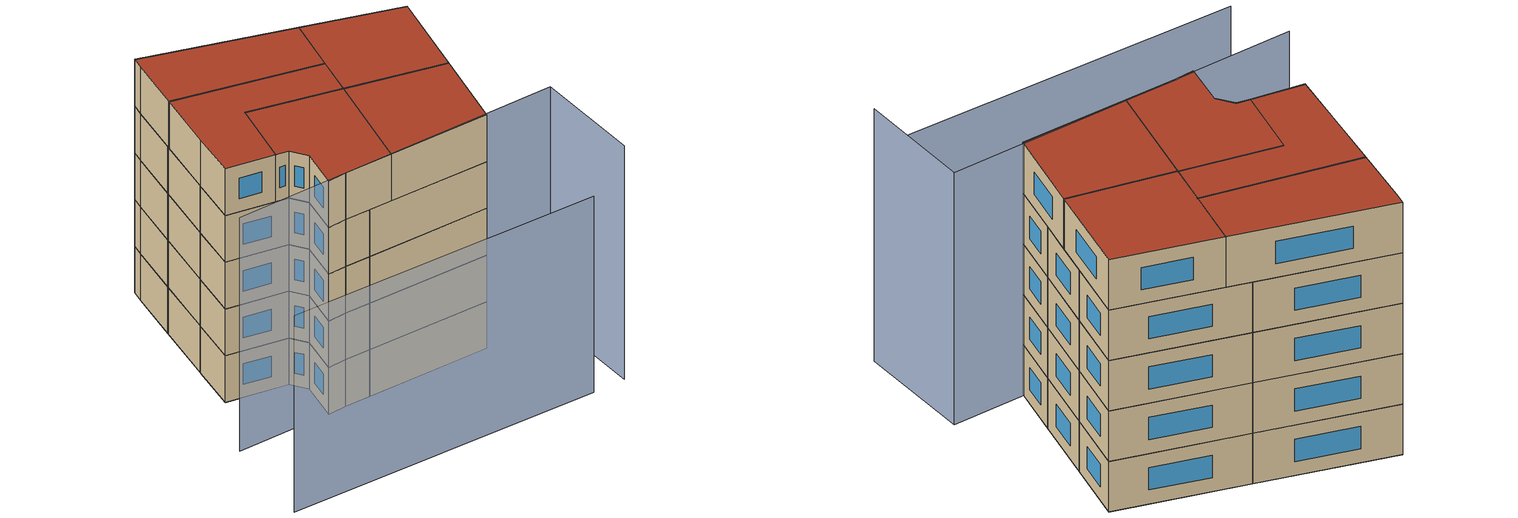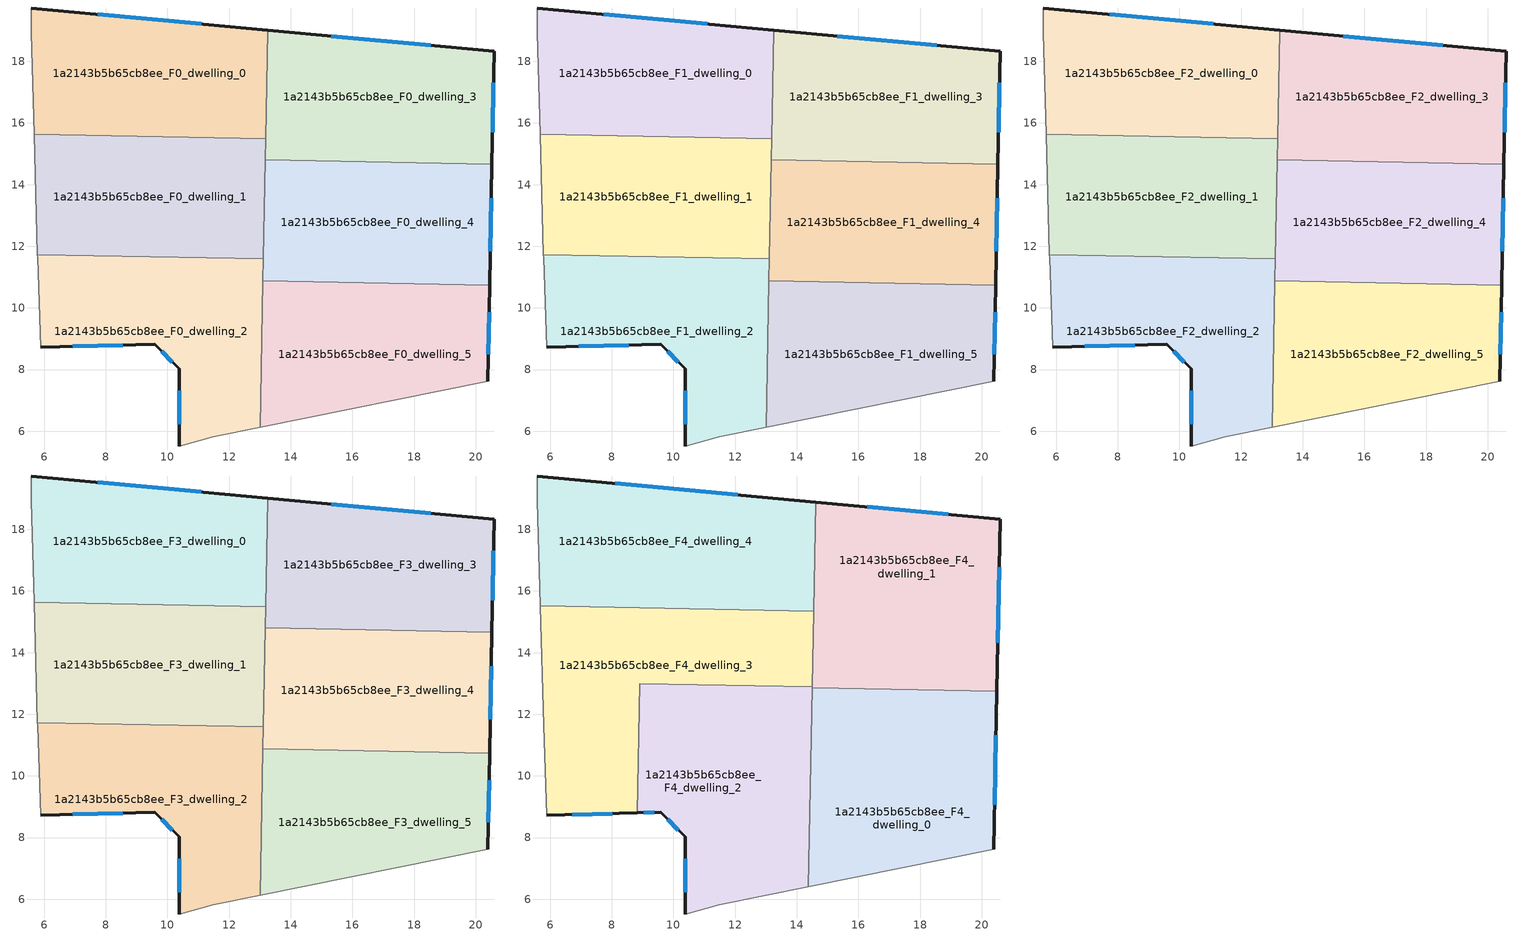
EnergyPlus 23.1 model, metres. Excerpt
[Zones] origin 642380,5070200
1a2143b5b65cb8ee_F0_dwelling_0
 floor ground (EU_floor_Construction): 13.18,15.49 13.25,19.01 5.59,19.73 5.59,18.93 5.68,15.63 z0
 wall outside (EU_wall_Construction): 5.59,19.73 13.25,19.01 z0:3
 wall to 1a2143b5b65cb8ee_F0_dwelling_1 (EU_wall_Construction): 13.18,15.49 5.68,15.63 z0:3
 wall adiabatic (EU_wall_Construction): 5.68,15.63 5.59,18.93 5.59,19.73 z0:3
 wall to 1a2143b5b65cb8ee_F0_dwelling_3 (EU_wall_Construction): 13.25,19.01 13.18,15.49 z0:3
 window (EU_Window_Construction): 7.73,19.53 11.1,19.21 z0.84:2.16
1a2143b5b65cb8ee_F0_dwelling_1
 floor ground (EU_floor_Construction): 13.11,11.59 13.18,15.49 5.68,15.63 5.78,11.73 z0
 wall adiabatic (EU_wall_Construction): 5.78,11.73 5.68,15.63 z0:3
 wall to 1a2143b5b65cb8ee_F0_dwelling_2 (EU_wall_Construction): 13.11,11.59 5.78,11.73 z0:3
 wall to 1a2143b5b65cb8ee_F0_dwelling_4 (EU_wall_Construction): 13.17,14.81 13.11,11.59 z0:3
 wall to 1a2143b5b65cb8ee_F0_dwelling_3 (EU_wall_Construction): 13.18,15.49 13.17,14.81 z0:3
1a2143b5b65cb8ee_F0_dwelling_2
 floor ground (EU_floor_Construction): 13.01,6.13 13.11,11.59 5.78,11.73 5.78,11.62 5.88,8.72 9.59,8.82 10.39,8.02 10.39,5.52 11.49,5.82 z0
 wall outside (EU_wall_Construction): 10.39,5.52 10.39,8.02 9.59,8.82 5.88,8.72 z0:3
 wall adiabatic (EU_wall_Construction): 5.88,8.72 5.78,11.62 5.78,11.73 / 13.01,6.13 11.49,5.82 10.39,5.52 z0:3
 wall to 1a2143b5b65cb8ee_F0_dwelling_5 (EU_wall_Construction): 13.1,10.87 13.01,6.13 z0:3
 wall to 1a2143b5b65cb8ee_F0_dwelling_4 (EU_wall_Construction): 13.11,11.59 13.1,10.87 z0:3
 window (EU_Window_Construction): 8.55,8.79 6.92,8.75 / 10.39,6.22 10.39,7.32 / 10.16,8.24 9.81,8.6 z0.84:2.16
1a2143b5b65cb8ee_F0_dwelling_3
 floor ground (EU_floor_Construction): 20.53,14.67 20.6,18.33 13.25,19.01 13.17,14.81 z0
 wall outside (EU_wall_Construction): 13.25,19.01 20.6,18.33 20.53,14.67 z0:3
 wall to 1a2143b5b65cb8ee_F0_dwelling_4 (EU_wall_Construction): 20.53,14.67 13.17,14.81 z0:3
 window (EU_Window_Construction): 15.31,18.82 18.54,18.52 / 20.58,17.3 20.55,15.69 z0.84:2.16
1a2143b5b65cb8ee_F0_dwelling_4
 floor ground (EU_floor_Construction): 20.45,10.74 20.53,14.67 13.17,14.81 13.09,10.87 z0
 wall outside (EU_wall_Construction): 20.53,14.67 20.45,10.74 z0:3
 wall to 1a2143b5b65cb8ee_F0_dwelling_5 (EU_wall_Construction): 20.45,10.74 13.09,10.87 z0:3
 window (EU_Window_Construction): 20.51,13.57 20.47,11.84 z0.84:2.16
1a2143b5b65cb8ee_F0_dwelling_5
 floor ground (EU_floor_Construction): 20.39,7.62 20.45,10.74 13.09,10.87 13.01,6.13 z0
 wall outside (EU_wall_Construction): 20.45,10.74 20.39,7.62 z0:3
 wall adiabatic (EU_wall_Construction): 20.39,7.62 13.01,6.13 z0:3
 window (EU_Window_Construction): 20.44,9.86 20.41,8.49 z0.84:2.16
1a2143b5b65cb8ee_F1_dwelling_0
 floor to 1a2143b5b65cb8ee_F0_dwelling_0 (EU_floor_Construction): 13.18,15.49 13.25,19.01 5.59,19.73 5.59,18.93 5.68,15.63 z3
 wall outside (EU_wall_Construction): 5.59,19.73 13.25,19.01 z3:6
 wall to 1a2143b5b65cb8ee_F1_dwelling_1 (EU_wall_Construction): 13.18,15.49 5.68,15.63 z3:6
 wall adiabatic (EU_wall_Construction): 5.68,15.63 5.59,18.93 5.59,19.73 z3:6
 wall to 1a2143b5b65cb8ee_F1_dwelling_3 (EU_wall_Construction): 13.25,19.01 13.18,15.49 z3:6
 window (EU_Window_Construction): 7.73,19.53 11.1,19.21 z3.84:5.16
1a2143b5b65cb8ee_F1_dwelling_1
 floor to 1a2143b5b65cb8ee_F0_dwelling_1 (EU_floor_Construction): 13.11,11.59 13.18,15.49 5.68,15.63 5.78,11.73 z3
 wall adiabatic (EU_wall_Construction): 5.78,11.73 5.68,15.63 z3:6
 wall to 1a2143b5b65cb8ee_F1_dwelling_2 (EU_wall_Construction): 13.11,11.59 5.78,11.73 z3:6
 wall to 1a2143b5b65cb8ee_F1_dwelling_4 (EU_wall_Construction): 13.17,14.81 13.11,11.59 z3:6
 wall to 1a2143b5b65cb8ee_F1_dwelling_3 (EU_wall_Construction): 13.18,15.49 13.17,14.81 z3:6
1a2143b5b65cb8ee_F1_dwelling_2
 floor to 1a2143b5b65cb8ee_F0_dwelling_2 (EU_floor_Construction): 13.01,6.13 13.11,11.59 5.78,11.73 5.78,11.62 5.88,8.72 9.59,8.82 10.39,8.02 10.39,5.52 11.49,5.82 z3
 wall outside (EU_wall_Construction): 10.39,5.52 10.39,8.02 9.59,8.82 5.88,8.72 z3:6
 wall adiabatic (EU_wall_Construction): 5.88,8.72 5.78,11.62 5.78,11.73 / 13.01,6.13 11.49,5.82 10.39,5.52 z3:6
 wall to 1a2143b5b65cb8ee_F1_dwelling_5 (EU_wall_Construction): 13.1,10.87 13.01,6.13 z3:6
 wall to 1a2143b5b65cb8ee_F1_dwelling_4 (EU_wall_Construction): 13.11,11.59 13.1,10.87 z3:6
 window (EU_Window_Construction): 8.55,8.79 6.92,8.75 / 10.39,6.22 10.39,7.32 / 10.16,8.24 9.81,8.6 z3.84:5.16
1a2143b5b65cb8ee_F1_dwelling_3
 floor to 1a2143b5b65cb8ee_F0_dwelling_3 (EU_floor_Construction): 20.53,14.67 20.6,18.33 13.25,19.01 13.17,14.81 z3
 wall outside (EU_wall_Construction): 13.25,19.01 20.6,18.33 20.53,14.67 z3:6
 wall to 1a2143b5b65cb8ee_F1_dwelling_4 (EU_wall_Construction): 20.53,14.67 13.17,14.81 z3:6
 window (EU_Window_Construction): 15.31,18.82 18.54,18.52 / 20.58,17.3 20.55,15.69 z3.84:5.16
1a2143b5b65cb8ee_F1_dwelling_4
 floor to 1a2143b5b65cb8ee_F0_dwelling_4 (EU_floor_Construction): 20.45,10.74 20.53,14.67 13.17,14.81 13.09,10.87 z3
 wall outside (EU_wall_Construction): 20.53,14.67 20.45,10.74 z3:6
 wall to 1a2143b5b65cb8ee_F1_dwelling_5 (EU_wall_Construction): 20.45,10.74 13.09,10.87 z3:6
 window (EU_Window_Construction): 20.51,13.57 20.47,11.84 z3.84:5.16
1a2143b5b65cb8ee_F1_dwelling_5
 floor to 1a2143b5b65cb8ee_F0_dwelling_5 (EU_floor_Construction): 20.39,7.62 20.45,10.74 13.09,10.87 13.01,6.13 z3
 wall outside (EU_wall_Construction): 20.45,10.74 20.39,7.62 z3:6
 wall adiabatic (EU_wall_Construction): 20.39,7.62 13.01,6.13 z3:6
 window (EU_Window_Construction): 20.44,9.86 20.41,8.49 z3.84:5.16
1a2143b5b65cb8ee_F2_dwelling_0
 floor to 1a2143b5b65cb8ee_F1_dwelling_0 (EU_floor_Construction): 13.18,15.49 13.25,19.01 5.59,19.73 5.59,18.93 5.68,15.63 z6
 wall outside (EU_wall_Construction): 5.59,19.73 13.25,19.01 z6:9
 wall to 1a2143b5b65cb8ee_F2_dwelling_1 (EU_wall_Construction): 13.18,15.49 5.68,15.63 z6:9
 wall adiabatic (EU_wall_Construction): 5.68,15.63 5.59,18.93 5.59,19.73 z6:9
 wall to 1a2143b5b65cb8ee_F2_dwelling_3 (EU_wall_Construction): 13.25,19.01 13.18,15.49 z6:9
 window (EU_Window_Construction): 7.73,19.53 11.1,19.21 z6.84:8.16
1a2143b5b65cb8ee_F2_dwelling_1
 floor to 1a2143b5b65cb8ee_F1_dwelling_1 (EU_floor_Construction): 13.11,11.59 13.18,15.49 5.68,15.63 5.78,11.73 z6
 wall adiabatic (EU_wall_Construction): 5.78,11.73 5.68,15.63 z6:9
 wall to 1a2143b5b65cb8ee_F2_dwelling_2 (EU_wall_Construction): 13.11,11.59 5.78,11.73 z6:9
 wall to 1a2143b5b65cb8ee_F2_dwelling_4 (EU_wall_Construction): 13.17,14.81 13.11,11.59 z6:9
 wall to 1a2143b5b65cb8ee_F2_dwelling_3 (EU_wall_Construction): 13.18,15.49 13.17,14.81 z6:9
1a2143b5b65cb8ee_F2_dwelling_2
 floor to 1a2143b5b65cb8ee_F1_dwelling_2 (EU_floor_Construction): 13.01,6.13 13.11,11.59 5.78,11.73 5.78,11.62 5.88,8.72 9.59,8.82 10.39,8.02 10.39,5.52 11.49,5.82 z6
 wall outside (EU_wall_Construction): 10.39,5.52 10.39,8.02 9.59,8.82 5.88,8.72 z6:9
 wall adiabatic (EU_wall_Construction): 5.88,8.72 5.78,11.62 5.78,11.73 / 13.01,6.13 11.49,5.82 10.39,5.52 z6:9
 wall to 1a2143b5b65cb8ee_F2_dwelling_5 (EU_wall_Construction): 13.1,10.87 13.01,6.13 z6:9
 wall to 1a2143b5b65cb8ee_F2_dwelling_4 (EU_wall_Construction): 13.11,11.59 13.1,10.87 z6:9
 window (EU_Window_Construction): 8.55,8.79 6.92,8.75 / 10.39,6.22 10.39,7.32 / 10.16,8.24 9.81,8.6 z6.84:8.16
1a2143b5b65cb8ee_F2_dwelling_3
 floor to 1a2143b5b65cb8ee_F1_dwelling_3 (EU_floor_Construction): 20.53,14.67 20.6,18.33 13.25,19.01 13.17,14.81 z6
 wall outside (EU_wall_Construction): 13.25,19.01 20.6,18.33 20.53,14.67 z6:9
 wall to 1a2143b5b65cb8ee_F2_dwelling_4 (EU_wall_Construction): 20.53,14.67 13.17,14.81 z6:9
 window (EU_Window_Construction): 15.31,18.82 18.54,18.52 / 20.58,17.3 20.55,15.69 z6.84:8.16
1a2143b5b65cb8ee_F2_dwelling_4
 floor to 1a2143b5b65cb8ee_F1_dwelling_4 (EU_floor_Construction): 20.45,10.74 20.53,14.67 13.17,14.81 13.09,10.87 z6
 wall outside (EU_wall_Construction): 20.53,14.67 20.45,10.74 z6:9
 wall to 1a2143b5b65cb8ee_F2_dwelling_5 (EU_wall_Construction): 20.45,10.74 13.09,10.87 z6:9
 window (EU_Window_Construction): 20.51,13.57 20.47,11.84 z6.84:8.16
1a2143b5b65cb8ee_F2_dwelling_5
 floor to 1a2143b5b65cb8ee_F1_dwelling_5 (EU_floor_Construction): 20.39,7.62 20.45,10.74 13.09,10.87 13.01,6.13 z6
 wall outside (EU_wall_Construction): 20.45,10.74 20.39,7.62 z6:9
 wall adiabatic (EU_wall_Construction): 20.39,7.62 13.01,6.13 z6:9
 window (EU_Window_Construction): 20.44,9.86 20.41,8.49 z6.84:8.16
1a2143b5b65cb8ee_F3_dwelling_0
 floor to 1a2143b5b65cb8ee_F2_dwelling_0 (EU_floor_Construction): 13.18,15.49 13.25,19.01 5.59,19.73 5.59,18.93 5.68,15.63 z9
 wall outside (EU_wall_Construction): 5.59,19.73 13.25,19.01 z9:12
 wall to 1a2143b5b65cb8ee_F3_dwelling_1 (EU_wall_Construction): 13.18,15.49 5.68,15.63 z9:12
 wall adiabatic (EU_wall_Construction): 5.68,15.63 5.59,18.93 5.59,19.73 z9:12
 wall to 1a2143b5b65cb8ee_F3_dwelling_3 (EU_wall_Construction): 13.25,19.01 13.18,15.49 z9:12
 window (EU_Window_Construction): 7.73,19.53 11.1,19.21 z9.84:11.16
1a2143b5b65cb8ee_F3_dwelling_1
 floor to 1a2143b5b65cb8ee_F2_dwelling_1 (EU_floor_Construction): 13.11,11.59 13.18,15.49 5.68,15.63 5.78,11.73 z9
 wall adiabatic (EU_wall_Construction): 5.78,11.73 5.68,15.63 z9:12
 wall to 1a2143b5b65cb8ee_F3_dwelling_2 (EU_wall_Construction): 13.11,11.59 5.78,11.73 z9:12
 wall to 1a2143b5b65cb8ee_F3_dwelling_4 (EU_wall_Construction): 13.17,14.81 13.11,11.59 z9:12
 wall to 1a2143b5b65cb8ee_F3_dwelling_3 (EU_wall_Construction): 13.18,15.49 13.17,14.81 z9:12
1a2143b5b65cb8ee_F3_dwelling_2
 floor to 1a2143b5b65cb8ee_F2_dwelling_2 (EU_floor_Construction): 13.01,6.13 13.11,11.59 5.78,11.73 5.78,11.62 5.88,8.72 9.59,8.82 10.39,8.02 10.39,5.52 11.49,5.82 z9
 wall outside (EU_wall_Construction): 10.39,5.52 10.39,8.02 9.59,8.82 5.88,8.72 z9:12
 wall adiabatic (EU_wall_Construction): 5.88,8.72 5.78,11.62 5.78,11.73 / 13.01,6.13 11.49,5.82 10.39,5.52 z9:12
 wall to 1a2143b5b65cb8ee_F3_dwelling_5 (EU_wall_Construction): 13.1,10.87 13.01,6.13 z9:12
 wall to 1a2143b5b65cb8ee_F3_dwelling_4 (EU_wall_Construction): 13.11,11.59 13.1,10.87 z9:12
 window (EU_Window_Construction): 8.55,8.79 6.92,8.75 / 10.39,6.22 10.39,7.32 / 10.16,8.24 9.81,8.6 z9.84:11.16
1a2143b5b65cb8ee_F3_dwelling_3
 floor to 1a2143b5b65cb8ee_F2_dwelling_3 (EU_floor_Construction): 20.53,14.67 20.6,18.33 13.25,19.01 13.17,14.81 z9
 wall outside (EU_wall_Construction): 13.25,19.01 20.6,18.33 20.53,14.67 z9:12
 wall to 1a2143b5b65cb8ee_F3_dwelling_4 (EU_wall_Construction): 20.53,14.67 13.17,14.81 z9:12
 window (EU_Window_Construction): 15.31,18.82 18.54,18.52 / 20.58,17.3 20.55,15.69 z9.84:11.16
1a2143b5b65cb8ee_F3_dwelling_4
 floor to 1a2143b5b65cb8ee_F2_dwelling_4 (EU_floor_Construction): 20.45,10.74 20.53,14.67 13.17,14.81 13.09,10.87 z9
 wall outside (EU_wall_Construction): 20.53,14.67 20.45,10.74 z9:12
 wall to 1a2143b5b65cb8ee_F3_dwelling_5 (EU_wall_Construction): 20.45,10.74 13.09,10.87 z9:12
 window (EU_Window_Construction): 20.51,13.57 20.47,11.84 z9.84:11.16
1a2143b5b65cb8ee_F3_dwelling_5
 floor to 1a2143b5b65cb8ee_F2_dwelling_5 (EU_floor_Construction): 20.39,7.62 20.45,10.74 13.09,10.87 13.01,6.13 z9
 wall outside (EU_wall_Construction): 20.45,10.74 20.39,7.62 z9:12
 wall adiabatic (EU_wall_Construction): 20.39,7.62 13.01,6.13 z9:12
 window (EU_Window_Construction): 20.44,9.86 20.41,8.49 z9.84:11.16
1a2143b5b65cb8ee_F4_dwelling_0
 floor to 1a2143b5b65cb8ee_F3_dwelling_5 (EU_floor_Construction): 20.39,7.62 20.45,10.74 14.46,10.85 14.38,6.4 z12
 floor to 1a2143b5b65cb8ee_F3_dwelling_4 (EU_floor_Construction): 20.45,10.74 20.49,12.75 14.5,12.86 14.46,10.85 z12
 wall outside (EU_wall_Construction): 20.49,12.75 20.39,7.62 z12:15
 wall to 1a2143b5b65cb8ee_F4_dwelling_1 (EU_wall_Construction): 14.5,12.86 20.49,12.75 z12:15
 wall adiabatic (EU_wall_Construction): 20.39,7.62 14.38,6.4 z12:15
 wall to 1a2143b5b65cb8ee_F4_dwelling_2 (EU_wall_Construction): 14.38,6.4 14.5,12.86 z12:15
 window (EU_Window_Construction): 20.46,11.31 20.42,9.06 z12.84:14.16
 roof outside (EU_roof_Construction): 20.49,12.75 20.39,7.62 14.38,6.4 14.5,12.86 z15
1a2143b5b65cb8ee_F4_dwelling_1
 floor to 1a2143b5b65cb8ee_F3_dwelling_3 (EU_floor_Construction): 20.53,14.67 20.6,18.33 14.62,18.88 14.54,14.78 z12
 floor to 1a2143b5b65cb8ee_F3_dwelling_4 (EU_floor_Construction): 20.49,12.75 20.53,14.67 14.54,14.78 14.5,12.86 z12
 wall outside (EU_wall_Construction): 14.62,18.88 20.6,18.33 20.49,12.75 z12:15
 wall to 1a2143b5b65cb8ee_F4_dwelling_4 (EU_wall_Construction): 14.55,15.35 14.62,18.88 z12:15
 wall to 1a2143b5b65cb8ee_F4_dwelling_3 (EU_wall_Construction): 14.5,12.89 14.55,15.35 z12:15
 wall to 1a2143b5b65cb8ee_F4_dwelling_2 (EU_wall_Construction): 14.5,12.86 14.5,12.89 z12:15
 window (EU_Window_Construction): 20.57,16.76 20.52,14.31 / 16.29,18.73 18.92,18.48 z12.84:14.16
 roof outside (EU_roof_Construction): 20.6,18.33 20.49,12.75 14.5,12.86 14.62,18.88 z15
1a2143b5b65cb8ee_F4_dwelling_2
 floor to 1a2143b5b65cb8ee_F3_dwelling_2 (EU_floor_Construction): 13.01,6.13 13.11,11.59 8.89,11.67 8.83,8.8 9.59,8.82 10.39,8.02 10.39,5.52 11.49,5.82 z12
 floor to 1a2143b5b65cb8ee_F3_dwelling_5 (EU_floor_Construction): 14.38,6.4 14.46,10.85 13.1,10.87 13.01,6.13 z12
 floor to 1a2143b5b65cb8ee_F3_dwelling_1 (EU_floor_Construction): 13.11,11.59 13.13,12.91 8.91,12.99 8.89,11.67 z12
 floor to 1a2143b5b65cb8ee_F3_dwelling_4 (EU_floor_Construction): 14.46,10.85 14.5,12.89 13.13,12.91 13.1,10.87 z12
 wall outside (EU_wall_Construction): 10.39,5.52 10.39,8.02 9.59,8.82 8.83,8.8 z12:15
 wall adiabatic (EU_wall_Construction): 14.38,6.4 11.49,5.82 10.39,5.52 z12:15
 wall to 1a2143b5b65cb8ee_F4_dwelling_3 (EU_wall_Construction): 8.83,8.8 8.91,12.99 14.5,12.89 z12:15
 window (EU_Window_Construction): 10.39,6.22 10.39,7.32 / 10.16,8.24 9.81,8.6 / 9.37,8.82 9.04,8.81 z12.84:14.16
 roof outside (EU_roof_Construction): 14.5,12.89 14.38,6.4 11.49,5.82 10.39,5.52 10.39,8.02 9.59,8.82 8.83,8.8 8.91,12.99 z15
1a2143b5b65cb8ee_F4_dwelling_3
 floor to 1a2143b5b65cb8ee_F3_dwelling_1 (EU_floor_Construction): 13.13,12.91 13.18,15.37 5.68,15.51 5.78,11.73 8.89,11.67 8.91,12.99 z12
 floor to 1a2143b5b65cb8ee_F3_dwelling_2 (EU_floor_Construction): 8.83,8.8 8.89,11.67 5.78,11.73 5.78,11.62 5.88,8.72 z12
 floor to 1a2143b5b65cb8ee_F3_dwelling_4 (EU_floor_Construction): 14.5,12.89 14.54,14.78 13.17,14.81 13.13,12.91 z12
 floor to 1a2143b5b65cb8ee_F3_dwelling_3 (EU_floor_Construction): 14.54,14.78 14.55,15.35 13.18,15.37 13.17,14.81 z12
 wall outside (EU_wall_Construction): 8.83,8.8 5.88,8.72 z12:15
 wall adiabatic (EU_wall_Construction): 5.88,8.72 5.78,11.62 5.68,15.51 z12:15
 wall to 1a2143b5b65cb8ee_F4_dwelling_4 (EU_wall_Construction): 5.68,15.51 14.55,15.35 z12:15
 window (EU_Window_Construction): 8.01,8.78 6.71,8.74 z12.84:14.16
 roof outside (EU_roof_Construction): 14.55,15.35 14.5,12.89 8.91,12.99 8.83,8.8 5.88,8.72 5.78,11.62 5.68,15.51 z15
1a2143b5b65cb8ee_F4_dwelling_4
 floor to 1a2143b5b65cb8ee_F3_dwelling_0 (EU_floor_Construction): 13.18,15.49 13.25,19.01 5.59,19.73 5.59,18.93 5.68,15.63 z12
 floor to 1a2143b5b65cb8ee_F3_dwelling_3 (EU_floor_Construction): 14.55,15.35 14.62,18.88 13.25,19.01 13.18,15.37 z12
 floor to 1a2143b5b65cb8ee_F3_dwelling_1 (EU_floor_Construction): 13.18,15.37 13.18,15.49 5.68,15.63 5.68,15.51 z12
 wall outside (EU_wall_Construction): 5.59,19.73 14.62,18.88 z12:15
 wall adiabatic (EU_wall_Construction): 5.68,15.51 5.59,18.93 5.59,19.73 z12:15
 window (EU_Window_Construction): 8.12,19.49 12.09,19.12 z12.84:14.16
 roof outside (EU_roof_Construction): 14.62,18.88 14.55,15.35 5.68,15.51 5.59,18.93 5.59,19.73 z15
shading: 5.15,-1.8 23.89,1.71 z0:12.6; 4.79,4.38 24.46,8.6 / 24.46,8.6 25.84,2.13 z0:15
[Building]
EU S2 Campaign: North Axis=0; Terrain=City; Solar Distribution=FullExterior
[Site:Location]
Lyon-Bron: Latitude=45.75; Longitude=5; Time Zone=1; Elevation=198
[SizingPeriod:WeatherFileDays]
AnnualSizingPeriod: Begin Month=1; Begin Day of Month=1; End Month=12; End Day of Month=31; Day of Week for Start Day=Monday; Use Weather File Daylight Saving Period=No; Use Weather File Rain and Snow Indicators=No
[MATERIAL]
EU_InternalMass_Material: Roughness=MediumRough; Thickness=0.1; Conductivity=1; Density=1800; Specific Heat=900; Thermal Absorptance=0.9; Solar Absorptance=0.7; Visible Absorptance=0.7
[MATERIAL:NOMASS] Roughness=MediumRough; Thermal Absorptance=0.9; Solar Absorptance=0.7; Visible Absorptance=0.7
Name | Thermal Resistance
EU_wall_NoMass | 0.776494
EU_roof_NoMass | 0.486893
EU_floor_NoMass | 0.421597
[WINDOWMATERIAL:SIMPLEGLAZINGSYSTEM]
EU_Window_SimpleGlazing: UFactor=4.24961; Solar Heat Gain Coefficient=0.83; Visible Transmittance=0.83
[CONSTRUCTION]
EU_wall_Construction: EU_wall_NoMass
EU_roof_Construction: EU_roof_NoMass
EU_floor_Construction: EU_floor_NoMass
EU_InternalMass_Construction: EU_InternalMass_Material
EU_Window_Construction: EU_Window_SimpleGlazing
[ZONE] Type=1; Multiplier=1; Ceiling Height=autocalculate; Floor Area=autocalculate; Part of Total Floor Area=Yes
Name | Volume
1a2143b5b65cb8ee_F0_dwelling_0; 1a2143b5b65cb8ee_F1_dwelling_0; 1a2143b5b65cb8ee_F2_dwelling_0; 1a2143b5b65cb8ee_F3_dwelling_0; 1a2143b5b65cb8ee_F0_dwelling_1; 1a2143b5b65cb8ee_F1_dwelling_1; 1a2143b5b65cb8ee_F2_dwelling_1; 1a2143b5b65cb8ee_F3_dwelling_1 | 86.8286
1a2143b5b65cb8ee_F4_dwelling_0 | 104.183
1a2143b5b65cb8ee_F4_dwelling_1 | 104.196
1a2143b5b65cb8ee_F0_dwelling_2; 1a2143b5b65cb8ee_F1_dwelling_2; 1a2143b5b65cb8ee_F2_dwelling_2; 1a2143b5b65cb8ee_F3_dwelling_2 | 86.8374
1a2143b5b65cb8ee_F4_dwelling_2 | 104.192
1a2143b5b65cb8ee_F0_dwelling_3; 1a2143b5b65cb8ee_F1_dwelling_3; 1a2143b5b65cb8ee_F2_dwelling_3; 1a2143b5b65cb8ee_F3_dwelling_3 | 86.8271
1a2143b5b65cb8ee_F4_dwelling_3 | 104.185
1a2143b5b65cb8ee_F0_dwelling_4; 1a2143b5b65cb8ee_F1_dwelling_4; 1a2143b5b65cb8ee_F2_dwelling_4; 1a2143b5b65cb8ee_F3_dwelling_4 | 86.8198
1a2143b5b65cb8ee_F4_dwelling_4 | 104.203
1a2143b5b65cb8ee_F0_dwelling_5; 1a2143b5b65cb8ee_F1_dwelling_5; 1a2143b5b65cb8ee_F2_dwelling_5; 1a2143b5b65cb8ee_F3_dwelling_5 | 86.8323
[INTERNALMASS] Construction=EU_InternalMass_Construction
Name | Zone or ZoneList | Surface Area
1a2143b5b65cb8ee_F0_dwelling_0_EU_InternalMass | 1a2143b5b65cb8ee_F0_dwelling_0 | 28.9428
1a2143b5b65cb8ee_F0_dwelling_1_EU_InternalMass | 1a2143b5b65cb8ee_F0_dwelling_1 | 28.9428
1a2143b5b65cb8ee_F0_dwelling_2_EU_InternalMass | 1a2143b5b65cb8ee_F0_dwelling_2 | 28.9457
1a2143b5b65cb8ee_F0_dwelling_3_EU_InternalMass | 1a2143b5b65cb8ee_F0_dwelling_3 | 28.9423
1a2143b5b65cb8ee_F0_dwelling_4_EU_InternalMass | 1a2143b5b65cb8ee_F0_dwelling_4 | 28.94
1a2143b5b65cb8ee_F0_dwelling_5_EU_InternalMass | 1a2143b5b65cb8ee_F0_dwelling_5 | 28.9443
1a2143b5b65cb8ee_F1_dwelling_0_EU_InternalMass | 1a2143b5b65cb8ee_F1_dwelling_0 | 28.9428
1a2143b5b65cb8ee_F1_dwelling_1_EU_InternalMass | 1a2143b5b65cb8ee_F1_dwelling_1 | 28.9428
1a2143b5b65cb8ee_F1_dwelling_2_EU_InternalMass | 1a2143b5b65cb8ee_F1_dwelling_2 | 28.9457
1a2143b5b65cb8ee_F1_dwelling_3_EU_InternalMass | 1a2143b5b65cb8ee_F1_dwelling_3 | 28.9423
1a2143b5b65cb8ee_F1_dwelling_4_EU_InternalMass | 1a2143b5b65cb8ee_F1_dwelling_4 | 28.94
1a2143b5b65cb8ee_F1_dwelling_5_EU_InternalMass | 1a2143b5b65cb8ee_F1_dwelling_5 | 28.9443
1a2143b5b65cb8ee_F2_dwelling_0_EU_InternalMass | 1a2143b5b65cb8ee_F2_dwelling_0 | 28.9428
1a2143b5b65cb8ee_F2_dwelling_1_EU_InternalMass | 1a2143b5b65cb8ee_F2_dwelling_1 | 28.9428
1a2143b5b65cb8ee_F2_dwelling_2_EU_InternalMass | 1a2143b5b65cb8ee_F2_dwelling_2 | 28.9457
1a2143b5b65cb8ee_F2_dwelling_3_EU_InternalMass | 1a2143b5b65cb8ee_F2_dwelling_3 | 28.9423
1a2143b5b65cb8ee_F2_dwelling_4_EU_InternalMass | 1a2143b5b65cb8ee_F2_dwelling_4 | 28.94
1a2143b5b65cb8ee_F2_dwelling_5_EU_InternalMass | 1a2143b5b65cb8ee_F2_dwelling_5 | 28.9443
1a2143b5b65cb8ee_F3_dwelling_0_EU_InternalMass | 1a2143b5b65cb8ee_F3_dwelling_0 | 28.9428
1a2143b5b65cb8ee_F3_dwelling_1_EU_InternalMass | 1a2143b5b65cb8ee_F3_dwelling_1 | 28.9428
1a2143b5b65cb8ee_F3_dwelling_2_EU_InternalMass | 1a2143b5b65cb8ee_F3_dwelling_2 | 28.9457
1a2143b5b65cb8ee_F3_dwelling_3_EU_InternalMass | 1a2143b5b65cb8ee_F3_dwelling_3 | 28.9423
1a2143b5b65cb8ee_F3_dwelling_4_EU_InternalMass | 1a2143b5b65cb8ee_F3_dwelling_4 | 28.94
1a2143b5b65cb8ee_F3_dwelling_5_EU_InternalMass | 1a2143b5b65cb8ee_F3_dwelling_5 | 28.9443
1a2143b5b65cb8ee_F4_dwelling_0_EU_InternalMass | 1a2143b5b65cb8ee_F4_dwelling_0 | 34.7268
1a2143b5b65cb8ee_F4_dwelling_1_EU_InternalMass | 1a2143b5b65cb8ee_F4_dwelling_1 | 34.733
1a2143b5b65cb8ee_F4_dwelling_2_EU_InternalMass | 1a2143b5b65cb8ee_F4_dwelling_2 | 34.731
1a2143b5b65cb8ee_F4_dwelling_3_EU_InternalMass | 1a2143b5b65cb8ee_F4_dwelling_3 | 34.7282
1a2143b5b65cb8ee_F4_dwelling_4_EU_InternalMass | 1a2143b5b65cb8ee_F4_dwelling_4 | 34.7329
[OTHEREQUIPMENT] Fuel Type=Electricity; Design Level Calculation Method=Watts/Area; Power per Zone Floor Area=1; Fraction Latent=0; Fraction Radiant=0; Fraction Lost=0; Carbon Dioxide Generation Rate=0; EndUse Subcategory=EU_Step8_InternalGains
Name | Zone or ZoneList or Space or SpaceList | Schedule
EU_Step8_InternalGain_1a2143b5b65cb8ee_F0_dwelling_0_f000 | 1a2143b5b65cb8ee_F0_dwelling_0 | EU_Step8_GainSchedule_1a2143b5b65cb8ee_F0_dwelling_0_f000
EU_Step8_InternalGain_1a2143b5b65cb8ee_F0_dwelling_1_f000 | 1a2143b5b65cb8ee_F0_dwelling_1 | EU_Step8_GainSchedule_1a2143b5b65cb8ee_F0_dwelling_1_f000
EU_Step8_InternalGain_1a2143b5b65cb8ee_F0_dwelling_2_f000 | 1a2143b5b65cb8ee_F0_dwelling_2 | EU_Step8_GainSchedule_1a2143b5b65cb8ee_F0_dwelling_2_f000
EU_Step8_InternalGain_1a2143b5b65cb8ee_F0_dwelling_3_f000 | 1a2143b5b65cb8ee_F0_dwelling_3 | EU_Step8_GainSchedule_1a2143b5b65cb8ee_F0_dwelling_3_f000
EU_Step8_InternalGain_1a2143b5b65cb8ee_F0_dwelling_4_f000 | 1a2143b5b65cb8ee_F0_dwelling_4 | EU_Step8_GainSchedule_1a2143b5b65cb8ee_F0_dwelling_4_f000
EU_Step8_InternalGain_1a2143b5b65cb8ee_F0_dwelling_5_f000 | 1a2143b5b65cb8ee_F0_dwelling_5 | EU_Step8_GainSchedule_1a2143b5b65cb8ee_F0_dwelling_5_f000
EU_Step8_InternalGain_1a2143b5b65cb8ee_F1_dwelling_0_f000 | 1a2143b5b65cb8ee_F1_dwelling_0 | EU_Step8_GainSchedule_1a2143b5b65cb8ee_F1_dwelling_0_f000
EU_Step8_InternalGain_1a2143b5b65cb8ee_F1_dwelling_1_f000 | 1a2143b5b65cb8ee_F1_dwelling_1 | EU_Step8_GainSchedule_1a2143b5b65cb8ee_F1_dwelling_1_f000
EU_Step8_InternalGain_1a2143b5b65cb8ee_F1_dwelling_2_f000 | 1a2143b5b65cb8ee_F1_dwelling_2 | EU_Step8_GainSchedule_1a2143b5b65cb8ee_F1_dwelling_2_f000
EU_Step8_InternalGain_1a2143b5b65cb8ee_F1_dwelling_3_f000 | 1a2143b5b65cb8ee_F1_dwelling_3 | EU_Step8_GainSchedule_1a2143b5b65cb8ee_F1_dwelling_3_f000
EU_Step8_InternalGain_1a2143b5b65cb8ee_F1_dwelling_4_f000 | 1a2143b5b65cb8ee_F1_dwelling_4 | EU_Step8_GainSchedule_1a2143b5b65cb8ee_F1_dwelling_4_f000
EU_Step8_InternalGain_1a2143b5b65cb8ee_F1_dwelling_5_f000 | 1a2143b5b65cb8ee_F1_dwelling_5 | EU_Step8_GainSchedule_1a2143b5b65cb8ee_F1_dwelling_5_f000
EU_Step8_InternalGain_1a2143b5b65cb8ee_F2_dwelling_0_f000 | 1a2143b5b65cb8ee_F2_dwelling_0 | EU_Step8_GainSchedule_1a2143b5b65cb8ee_F2_dwelling_0_f000
EU_Step8_InternalGain_1a2143b5b65cb8ee_F2_dwelling_1_f000 | 1a2143b5b65cb8ee_F2_dwelling_1 | EU_Step8_GainSchedule_1a2143b5b65cb8ee_F2_dwelling_1_f000
EU_Step8_InternalGain_1a2143b5b65cb8ee_F2_dwelling_2_f000 | 1a2143b5b65cb8ee_F2_dwelling_2 | EU_Step8_GainSchedule_1a2143b5b65cb8ee_F2_dwelling_2_f000
EU_Step8_InternalGain_1a2143b5b65cb8ee_F2_dwelling_3_f000 | 1a2143b5b65cb8ee_F2_dwelling_3 | EU_Step8_GainSchedule_1a2143b5b65cb8ee_F2_dwelling_3_f000
EU_Step8_InternalGain_1a2143b5b65cb8ee_F2_dwelling_4_f000 | 1a2143b5b65cb8ee_F2_dwelling_4 | EU_Step8_GainSchedule_1a2143b5b65cb8ee_F2_dwelling_4_f000
EU_Step8_InternalGain_1a2143b5b65cb8ee_F2_dwelling_5_f000 | 1a2143b5b65cb8ee_F2_dwelling_5 | EU_Step8_GainSchedule_1a2143b5b65cb8ee_F2_dwelling_5_f000
EU_Step8_InternalGain_1a2143b5b65cb8ee_F3_dwelling_0_f000 | 1a2143b5b65cb8ee_F3_dwelling_0 | EU_Step8_GainSchedule_1a2143b5b65cb8ee_F3_dwelling_0_f000
EU_Step8_InternalGain_1a2143b5b65cb8ee_F3_dwelling_1_f000 | 1a2143b5b65cb8ee_F3_dwelling_1 | EU_Step8_GainSchedule_1a2143b5b65cb8ee_F3_dwelling_1_f000
EU_Step8_InternalGain_1a2143b5b65cb8ee_F3_dwelling_2_f000 | 1a2143b5b65cb8ee_F3_dwelling_2 | EU_Step8_GainSchedule_1a2143b5b65cb8ee_F3_dwelling_2_f000
EU_Step8_InternalGain_1a2143b5b65cb8ee_F3_dwelling_3_f000 | 1a2143b5b65cb8ee_F3_dwelling_3 | EU_Step8_GainSchedule_1a2143b5b65cb8ee_F3_dwelling_3_f000
EU_Step8_InternalGain_1a2143b5b65cb8ee_F3_dwelling_4_f000 | 1a2143b5b65cb8ee_F3_dwelling_4 | EU_Step8_GainSchedule_1a2143b5b65cb8ee_F3_dwelling_4_f000
EU_Step8_InternalGain_1a2143b5b65cb8ee_F3_dwelling_5_f000 | 1a2143b5b65cb8ee_F3_dwelling_5 | EU_Step8_GainSchedule_1a2143b5b65cb8ee_F3_dwelling_5_f000
EU_Step8_InternalGain_1a2143b5b65cb8ee_F4_dwelling_0_f000 | 1a2143b5b65cb8ee_F4_dwelling_0 | EU_Step8_GainSchedule_1a2143b5b65cb8ee_F4_dwelling_0_f000
EU_Step8_InternalGain_1a2143b5b65cb8ee_F4_dwelling_1_f000 | 1a2143b5b65cb8ee_F4_dwelling_1 | EU_Step8_GainSchedule_1a2143b5b65cb8ee_F4_dwelling_1_f000
EU_Step8_InternalGain_1a2143b5b65cb8ee_F4_dwelling_2_f000 | 1a2143b5b65cb8ee_F4_dwelling_2 | EU_Step8_GainSchedule_1a2143b5b65cb8ee_F4_dwelling_2_f000
EU_Step8_InternalGain_1a2143b5b65cb8ee_F4_dwelling_3_f000 | 1a2143b5b65cb8ee_F4_dwelling_3 | EU_Step8_GainSchedule_1a2143b5b65cb8ee_F4_dwelling_3_f000
EU_Step8_InternalGain_1a2143b5b65cb8ee_F4_dwelling_4_f000 | 1a2143b5b65cb8ee_F4_dwelling_4 | EU_Step8_GainSchedule_1a2143b5b65cb8ee_F4_dwelling_4_f000
[ZONEVENTILATION:DESIGNFLOWRATE] Schedule=EU_AlwaysOn; Design Flow Rate Calculation Method=AirChanges/Hour; Air Changes per Hour=0.693814; Ventilation Type=Natural; Fan Pressure Rise=0; Fan Total Efficiency=1; Constant Term Coefficient=1; Temperature Term Coefficient=0; Velocity Term Coefficient=0; Velocity Squared Term Coefficient=0; Minimum Indoor Temperature=-100; Maximum Indoor Temperature=100; Delta Temperature=-100; Minimum Outdoor Temperature=-100; Maximum Outdoor Temperature=100; Maximum Wind Speed=40
Name | Zone or ZoneList or Space or SpaceList
EU_ConstantAir_1a2143b5b65cb8ee_F0_dwelling_0 | 1a2143b5b65cb8ee_F0_dwelling_0
EU_ConstantAir_1a2143b5b65cb8ee_F0_dwelling_1 | 1a2143b5b65cb8ee_F0_dwelling_1
EU_ConstantAir_1a2143b5b65cb8ee_F0_dwelling_2 | 1a2143b5b65cb8ee_F0_dwelling_2
EU_ConstantAir_1a2143b5b65cb8ee_F0_dwelling_3 | 1a2143b5b65cb8ee_F0_dwelling_3
EU_ConstantAir_1a2143b5b65cb8ee_F0_dwelling_4 | 1a2143b5b65cb8ee_F0_dwelling_4
EU_ConstantAir_1a2143b5b65cb8ee_F0_dwelling_5 | 1a2143b5b65cb8ee_F0_dwelling_5
EU_ConstantAir_1a2143b5b65cb8ee_F1_dwelling_0 | 1a2143b5b65cb8ee_F1_dwelling_0
EU_ConstantAir_1a2143b5b65cb8ee_F1_dwelling_1 | 1a2143b5b65cb8ee_F1_dwelling_1
EU_ConstantAir_1a2143b5b65cb8ee_F1_dwelling_2 | 1a2143b5b65cb8ee_F1_dwelling_2
EU_ConstantAir_1a2143b5b65cb8ee_F1_dwelling_3 | 1a2143b5b65cb8ee_F1_dwelling_3
EU_ConstantAir_1a2143b5b65cb8ee_F1_dwelling_4 | 1a2143b5b65cb8ee_F1_dwelling_4
EU_ConstantAir_1a2143b5b65cb8ee_F1_dwelling_5 | 1a2143b5b65cb8ee_F1_dwelling_5
EU_ConstantAir_1a2143b5b65cb8ee_F2_dwelling_0 | 1a2143b5b65cb8ee_F2_dwelling_0
EU_ConstantAir_1a2143b5b65cb8ee_F2_dwelling_1 | 1a2143b5b65cb8ee_F2_dwelling_1
EU_ConstantAir_1a2143b5b65cb8ee_F2_dwelling_2 | 1a2143b5b65cb8ee_F2_dwelling_2
EU_ConstantAir_1a2143b5b65cb8ee_F2_dwelling_3 | 1a2143b5b65cb8ee_F2_dwelling_3
EU_ConstantAir_1a2143b5b65cb8ee_F2_dwelling_4 | 1a2143b5b65cb8ee_F2_dwelling_4
EU_ConstantAir_1a2143b5b65cb8ee_F2_dwelling_5 | 1a2143b5b65cb8ee_F2_dwelling_5
EU_ConstantAir_1a2143b5b65cb8ee_F3_dwelling_0 | 1a2143b5b65cb8ee_F3_dwelling_0
EU_ConstantAir_1a2143b5b65cb8ee_F3_dwelling_1 | 1a2143b5b65cb8ee_F3_dwelling_1
EU_ConstantAir_1a2143b5b65cb8ee_F3_dwelling_2 | 1a2143b5b65cb8ee_F3_dwelling_2
EU_ConstantAir_1a2143b5b65cb8ee_F3_dwelling_3 | 1a2143b5b65cb8ee_F3_dwelling_3
EU_ConstantAir_1a2143b5b65cb8ee_F3_dwelling_4 | 1a2143b5b65cb8ee_F3_dwelling_4
EU_ConstantAir_1a2143b5b65cb8ee_F3_dwelling_5 | 1a2143b5b65cb8ee_F3_dwelling_5
EU_ConstantAir_1a2143b5b65cb8ee_F4_dwelling_0 | 1a2143b5b65cb8ee_F4_dwelling_0
EU_ConstantAir_1a2143b5b65cb8ee_F4_dwelling_1 | 1a2143b5b65cb8ee_F4_dwelling_1
EU_ConstantAir_1a2143b5b65cb8ee_F4_dwelling_2 | 1a2143b5b65cb8ee_F4_dwelling_2
EU_ConstantAir_1a2143b5b65cb8ee_F4_dwelling_3 | 1a2143b5b65cb8ee_F4_dwelling_3
EU_ConstantAir_1a2143b5b65cb8ee_F4_dwelling_4 | 1a2143b5b65cb8ee_F4_dwelling_4
[HVACTEMPLATE:THERMOSTAT] Constant Heating Setpoint=20; Constant Cooling Setpoint=50
EU_HeatOnly_1a2143b5b65cb8ee_F0_dwelling_0; EU_HeatOnly_1a2143b5b65cb8ee_F0_dwelling_1; EU_HeatOnly_1a2143b5b65cb8ee_F0_dwelling_2; EU_HeatOnly_1a2143b5b65cb8ee_F0_dwelling_3; EU_HeatOnly_1a2143b5b65cb8ee_F0_dwelling_4; EU_HeatOnly_1a2143b5b65cb8ee_F0_dwelling_5; EU_HeatOnly_1a2143b5b65cb8ee_F1_dwelling_0; EU_HeatOnly_1a2143b5b65cb8ee_F1_dwelling_1; EU_HeatOnly_1a2143b5b65cb8ee_F1_dwelling_2; EU_HeatOnly_1a2143b5b65cb8ee_F1_dwelling_3; EU_HeatOnly_1a2143b5b65cb8ee_F1_dwelling_4; EU_HeatOnly_1a2143b5b65cb8ee_F1_dwelling_5; EU_HeatOnly_1a2143b5b65cb8ee_F2_dwelling_0; EU_HeatOnly_1a2143b5b65cb8ee_F2_dwelling_1; EU_HeatOnly_1a2143b5b65cb8ee_F2_dwelling_2; EU_HeatOnly_1a2143b5b65cb8ee_F2_dwelling_3; EU_HeatOnly_1a2143b5b65cb8ee_F2_dwelling_4; EU_HeatOnly_1a2143b5b65cb8ee_F2_dwelling_5; EU_HeatOnly_1a2143b5b65cb8ee_F3_dwelling_0; EU_HeatOnly_1a2143b5b65cb8ee_F3_dwelling_1; EU_HeatOnly_1a2143b5b65cb8ee_F3_dwelling_2; EU_HeatOnly_1a2143b5b65cb8ee_F3_dwelling_3; EU_HeatOnly_1a2143b5b65cb8ee_F3_dwelling_4; EU_HeatOnly_1a2143b5b65cb8ee_F3_dwelling_5; EU_HeatOnly_1a2143b5b65cb8ee_F4_dwelling_0; EU_HeatOnly_1a2143b5b65cb8ee_F4_dwelling_1; EU_HeatOnly_1a2143b5b65cb8ee_F4_dwelling_2; EU_HeatOnly_1a2143b5b65cb8ee_F4_dwelling_3; EU_HeatOnly_1a2143b5b65cb8ee_F4_dwelling_4
[HVACTEMPLATE:ZONE:IDEALLOADSAIRSYSTEM] System Availability Schedule=EU_AlwaysOn; Maximum Heating Supply Air Temperature=50; Minimum Cooling Supply Air Temperature=13; Maximum Heating Supply Air Humidity Ratio=0.0156; Minimum Cooling Supply Air Humidity Ratio=0.0077; Heating Limit=NoLimit; Cooling Limit=NoLimit; Heating Availability Schedule=EU_AlwaysOn; Cooling Availability Schedule=EU_CoolingOff; Dehumidification Control Type=ConstantSensibleHeatRatio; Cooling Sensible Heat Ratio=0.7; Dehumidification Setpoint=60; Humidification Control Type=None; Humidification Setpoint=30; Outdoor Air Method=None; Outdoor Air Flow Rate per Person=0.00944; Outdoor Air Flow Rate per Zone Floor Area=0; Outdoor Air Flow Rate per Zone=0; Demand Controlled Ventilation Type=None; Outdoor Air Economizer Type=NoEconomizer; Heat Recovery Type=None; Sensible Heat Recovery Effectiveness=0.7; Latent Heat Recovery Effectiveness=0.65
Name | Template Thermostat
1a2143b5b65cb8ee_F0_dwelling_0 | EU_HeatOnly_1a2143b5b65cb8ee_F0_dwelling_0
1a2143b5b65cb8ee_F0_dwelling_1 | EU_HeatOnly_1a2143b5b65cb8ee_F0_dwelling_1
1a2143b5b65cb8ee_F0_dwelling_2 | EU_HeatOnly_1a2143b5b65cb8ee_F0_dwelling_2
1a2143b5b65cb8ee_F0_dwelling_3 | EU_HeatOnly_1a2143b5b65cb8ee_F0_dwelling_3
1a2143b5b65cb8ee_F0_dwelling_4 | EU_HeatOnly_1a2143b5b65cb8ee_F0_dwelling_4
1a2143b5b65cb8ee_F0_dwelling_5 | EU_HeatOnly_1a2143b5b65cb8ee_F0_dwelling_5
1a2143b5b65cb8ee_F1_dwelling_0 | EU_HeatOnly_1a2143b5b65cb8ee_F1_dwelling_0
1a2143b5b65cb8ee_F1_dwelling_1 | EU_HeatOnly_1a2143b5b65cb8ee_F1_dwelling_1
1a2143b5b65cb8ee_F1_dwelling_2 | EU_HeatOnly_1a2143b5b65cb8ee_F1_dwelling_2
1a2143b5b65cb8ee_F1_dwelling_3 | EU_HeatOnly_1a2143b5b65cb8ee_F1_dwelling_3
1a2143b5b65cb8ee_F1_dwelling_4 | EU_HeatOnly_1a2143b5b65cb8ee_F1_dwelling_4
1a2143b5b65cb8ee_F1_dwelling_5 | EU_HeatOnly_1a2143b5b65cb8ee_F1_dwelling_5
1a2143b5b65cb8ee_F2_dwelling_0 | EU_HeatOnly_1a2143b5b65cb8ee_F2_dwelling_0
1a2143b5b65cb8ee_F2_dwelling_1 | EU_HeatOnly_1a2143b5b65cb8ee_F2_dwelling_1
1a2143b5b65cb8ee_F2_dwelling_2 | EU_HeatOnly_1a2143b5b65cb8ee_F2_dwelling_2
1a2143b5b65cb8ee_F2_dwelling_3 | EU_HeatOnly_1a2143b5b65cb8ee_F2_dwelling_3
1a2143b5b65cb8ee_F2_dwelling_4 | EU_HeatOnly_1a2143b5b65cb8ee_F2_dwelling_4
1a2143b5b65cb8ee_F2_dwelling_5 | EU_HeatOnly_1a2143b5b65cb8ee_F2_dwelling_5
1a2143b5b65cb8ee_F3_dwelling_0 | EU_HeatOnly_1a2143b5b65cb8ee_F3_dwelling_0
1a2143b5b65cb8ee_F3_dwelling_1 | EU_HeatOnly_1a2143b5b65cb8ee_F3_dwelling_1
1a2143b5b65cb8ee_F3_dwelling_2 | EU_HeatOnly_1a2143b5b65cb8ee_F3_dwelling_2
1a2143b5b65cb8ee_F3_dwelling_3 | EU_HeatOnly_1a2143b5b65cb8ee_F3_dwelling_3
1a2143b5b65cb8ee_F3_dwelling_4 | EU_HeatOnly_1a2143b5b65cb8ee_F3_dwelling_4
1a2143b5b65cb8ee_F3_dwelling_5 | EU_HeatOnly_1a2143b5b65cb8ee_F3_dwelling_5
1a2143b5b65cb8ee_F4_dwelling_0 | EU_HeatOnly_1a2143b5b65cb8ee_F4_dwelling_0
1a2143b5b65cb8ee_F4_dwelling_1 | EU_HeatOnly_1a2143b5b65cb8ee_F4_dwelling_1
1a2143b5b65cb8ee_F4_dwelling_2 | EU_HeatOnly_1a2143b5b65cb8ee_F4_dwelling_2
1a2143b5b65cb8ee_F4_dwelling_3 | EU_HeatOnly_1a2143b5b65cb8ee_F4_dwelling_3
1a2143b5b65cb8ee_F4_dwelling_4 | EU_HeatOnly_1a2143b5b65cb8ee_F4_dwelling_4
[SIZING:ZONE] Zone Cooling Design Supply Air Temperature Input Method=SupplyAirTemperature; Zone Cooling Design Supply Air Temperature=13; Zone Heating Design Supply Air Temperature Input Method=SupplyAirTemperature; Zone Heating Design Supply Air Temperature=50; Zone Cooling Design Supply Air Humidity Ratio=0.008; Zone Heating Design Supply Air Humidity Ratio=0.008; Cooling Design Air Flow Method=DesignDay; Cooling Design Air Flow Rate=0; Cooling Minimum Air Flow per Zone Floor Area=0.000762; Cooling Minimum Air Flow=0; Cooling Minimum Air Flow Fraction=0.2; Heating Design Air Flow Method=DesignDay; Heating Design Air Flow Rate=0; Heating Maximum Air Flow per Zone Floor Area=0.002032; Heating Maximum Air Flow=0.141576; Heating Maximum Air Flow Fraction=0.3; Account for Dedicated Outdoor Air System=No; Dedicated Outdoor Air System Control Strategy=NeutralSupplyAir; Dedicated Outdoor Air Low Setpoint Temperature for Design=autosize; Dedicated Outdoor Air High Setpoint Temperature for Design=autosize; Zone Load Sizing Method=Sensible Load Only No Latent Load; Zone Latent Cooling Design Supply Air Humidity Ratio Input Method=HumidityRatioDifference; Zone Cooling Design Supply Air Humidity Ratio Difference=0.005; Zone Latent Heating Design Supply Air Humidity Ratio Input Method=HumidityRatioDifference; Zone Humidification Design Supply Air Humidity Ratio Difference=0.005
1a2143b5b65cb8ee_F0_dwelling_0; 1a2143b5b65cb8ee_F0_dwelling_1; 1a2143b5b65cb8ee_F0_dwelling_2; 1a2143b5b65cb8ee_F0_dwelling_3; 1a2143b5b65cb8ee_F0_dwelling_4; 1a2143b5b65cb8ee_F0_dwelling_5; 1a2143b5b65cb8ee_F1_dwelling_0; 1a2143b5b65cb8ee_F1_dwelling_1; 1a2143b5b65cb8ee_F1_dwelling_2; 1a2143b5b65cb8ee_F1_dwelling_3; 1a2143b5b65cb8ee_F1_dwelling_4; 1a2143b5b65cb8ee_F1_dwelling_5; 1a2143b5b65cb8ee_F2_dwelling_0; 1a2143b5b65cb8ee_F2_dwelling_1; 1a2143b5b65cb8ee_F2_dwelling_2; 1a2143b5b65cb8ee_F2_dwelling_3; 1a2143b5b65cb8ee_F2_dwelling_4; 1a2143b5b65cb8ee_F2_dwelling_5; 1a2143b5b65cb8ee_F3_dwelling_0; 1a2143b5b65cb8ee_F3_dwelling_1; 1a2143b5b65cb8ee_F3_dwelling_2; 1a2143b5b65cb8ee_F3_dwelling_3; 1a2143b5b65cb8ee_F3_dwelling_4; 1a2143b5b65cb8ee_F3_dwelling_5; 1a2143b5b65cb8ee_F4_dwelling_0; 1a2143b5b65cb8ee_F4_dwelling_1; 1a2143b5b65cb8ee_F4_dwelling_2; 1a2143b5b65cb8ee_F4_dwelling_3; 1a2143b5b65cb8ee_F4_dwelling_4
[SCHEDULE:CONSTANT]
Name | Hourly Value
EU_AlwaysOn | 1
EU_CoolingOff | 0
[SCHEDULE:FILE] Column Number=1; Rows to Skip at Top=0; Number of Hours of Data=8760; Column Separator=Comma; Interpolate to Timestep=No; Minutes per Item=60; Adjust Schedule for Daylight Savings=Yes
Name | File
EU_Step8_GainSchedule_1a2143b5b65cb8ee_F0_dwelling_0_f000 | ../../schedules/1a2143b5b65cb8ee/1a2143b5b65cb8ee_F0_dwelling_0_f000_gain.csv
EU_Step8_GainSchedule_1a2143b5b65cb8ee_F0_dwelling_1_f000 | ../../schedules/1a2143b5b65cb8ee/1a2143b5b65cb8ee_F0_dwelling_1_f000_gain.csv
EU_Step8_GainSchedule_1a2143b5b65cb8ee_F0_dwelling_2_f000 | ../../schedules/1a2143b5b65cb8ee/1a2143b5b65cb8ee_F0_dwelling_2_f000_gain.csv
EU_Step8_GainSchedule_1a2143b5b65cb8ee_F0_dwelling_3_f000 | ../../schedules/1a2143b5b65cb8ee/1a2143b5b65cb8ee_F0_dwelling_3_f000_gain.csv
EU_Step8_GainSchedule_1a2143b5b65cb8ee_F0_dwelling_4_f000 | ../../schedules/1a2143b5b65cb8ee/1a2143b5b65cb8ee_F0_dwelling_4_f000_gain.csv
EU_Step8_GainSchedule_1a2143b5b65cb8ee_F0_dwelling_5_f000 | ../../schedules/1a2143b5b65cb8ee/1a2143b5b65cb8ee_F0_dwelling_5_f000_gain.csv
EU_Step8_GainSchedule_1a2143b5b65cb8ee_F1_dwelling_0_f000 | ../../schedules/1a2143b5b65cb8ee/1a2143b5b65cb8ee_F1_dwelling_0_f000_gain.csv
EU_Step8_GainSchedule_1a2143b5b65cb8ee_F1_dwelling_1_f000 | ../../schedules/1a2143b5b65cb8ee/1a2143b5b65cb8ee_F1_dwelling_1_f000_gain.csv
EU_Step8_GainSchedule_1a2143b5b65cb8ee_F1_dwelling_2_f000 | ../../schedules/1a2143b5b65cb8ee/1a2143b5b65cb8ee_F1_dwelling_2_f000_gain.csv
EU_Step8_GainSchedule_1a2143b5b65cb8ee_F1_dwelling_3_f000 | ../../schedules/1a2143b5b65cb8ee/1a2143b5b65cb8ee_F1_dwelling_3_f000_gain.csv
EU_Step8_GainSchedule_1a2143b5b65cb8ee_F1_dwelling_4_f000 | ../../schedules/1a2143b5b65cb8ee/1a2143b5b65cb8ee_F1_dwelling_4_f000_gain.csv
EU_Step8_GainSchedule_1a2143b5b65cb8ee_F1_dwelling_5_f000 | ../../schedules/1a2143b5b65cb8ee/1a2143b5b65cb8ee_F1_dwelling_5_f000_gain.csv
EU_Step8_GainSchedule_1a2143b5b65cb8ee_F2_dwelling_0_f000 | ../../schedules/1a2143b5b65cb8ee/1a2143b5b65cb8ee_F2_dwelling_0_f000_gain.csv
EU_Step8_GainSchedule_1a2143b5b65cb8ee_F2_dwelling_1_f000 | ../../schedules/1a2143b5b65cb8ee/1a2143b5b65cb8ee_F2_dwelling_1_f000_gain.csv
EU_Step8_GainSchedule_1a2143b5b65cb8ee_F2_dwelling_2_f000 | ../../schedules/1a2143b5b65cb8ee/1a2143b5b65cb8ee_F2_dwelling_2_f000_gain.csv
EU_Step8_GainSchedule_1a2143b5b65cb8ee_F2_dwelling_3_f000 | ../../schedules/1a2143b5b65cb8ee/1a2143b5b65cb8ee_F2_dwelling_3_f000_gain.csv
EU_Step8_GainSchedule_1a2143b5b65cb8ee_F2_dwelling_4_f000 | ../../schedules/1a2143b5b65cb8ee/1a2143b5b65cb8ee_F2_dwelling_4_f000_gain.csv
EU_Step8_GainSchedule_1a2143b5b65cb8ee_F2_dwelling_5_f000 | ../../schedules/1a2143b5b65cb8ee/1a2143b5b65cb8ee_F2_dwelling_5_f000_gain.csv
EU_Step8_GainSchedule_1a2143b5b65cb8ee_F3_dwelling_0_f000 | ../../schedules/1a2143b5b65cb8ee/1a2143b5b65cb8ee_F3_dwelling_0_f000_gain.csv
EU_Step8_GainSchedule_1a2143b5b65cb8ee_F3_dwelling_1_f000 | ../../schedules/1a2143b5b65cb8ee/1a2143b5b65cb8ee_F3_dwelling_1_f000_gain.csv
EU_Step8_GainSchedule_1a2143b5b65cb8ee_F3_dwelling_2_f000 | ../../schedules/1a2143b5b65cb8ee/1a2143b5b65cb8ee_F3_dwelling_2_f000_gain.csv
EU_Step8_GainSchedule_1a2143b5b65cb8ee_F3_dwelling_3_f000 | ../../schedules/1a2143b5b65cb8ee/1a2143b5b65cb8ee_F3_dwelling_3_f000_gain.csv
EU_Step8_GainSchedule_1a2143b5b65cb8ee_F3_dwelling_4_f000 | ../../schedules/1a2143b5b65cb8ee/1a2143b5b65cb8ee_F3_dwelling_4_f000_gain.csv
EU_Step8_GainSchedule_1a2143b5b65cb8ee_F3_dwelling_5_f000 | ../../schedules/1a2143b5b65cb8ee/1a2143b5b65cb8ee_F3_dwelling_5_f000_gain.csv
EU_Step8_GainSchedule_1a2143b5b65cb8ee_F4_dwelling_0_f000 | ../../schedules/1a2143b5b65cb8ee/1a2143b5b65cb8ee_F4_dwelling_0_f000_gain.csv
EU_Step8_GainSchedule_1a2143b5b65cb8ee_F4_dwelling_1_f000 | ../../schedules/1a2143b5b65cb8ee/1a2143b5b65cb8ee_F4_dwelling_1_f000_gain.csv
EU_Step8_GainSchedule_1a2143b5b65cb8ee_F4_dwelling_2_f000 | ../../schedules/1a2143b5b65cb8ee/1a2143b5b65cb8ee_F4_dwelling_2_f000_gain.csv
EU_Step8_GainSchedule_1a2143b5b65cb8ee_F4_dwelling_3_f000 | ../../schedules/1a2143b5b65cb8ee/1a2143b5b65cb8ee_F4_dwelling_3_f000_gain.csv
EU_Step8_GainSchedule_1a2143b5b65cb8ee_F4_dwelling_4_f000 | ../../schedules/1a2143b5b65cb8ee/1a2143b5b65cb8ee_F4_dwelling_4_f000_gain.csv
